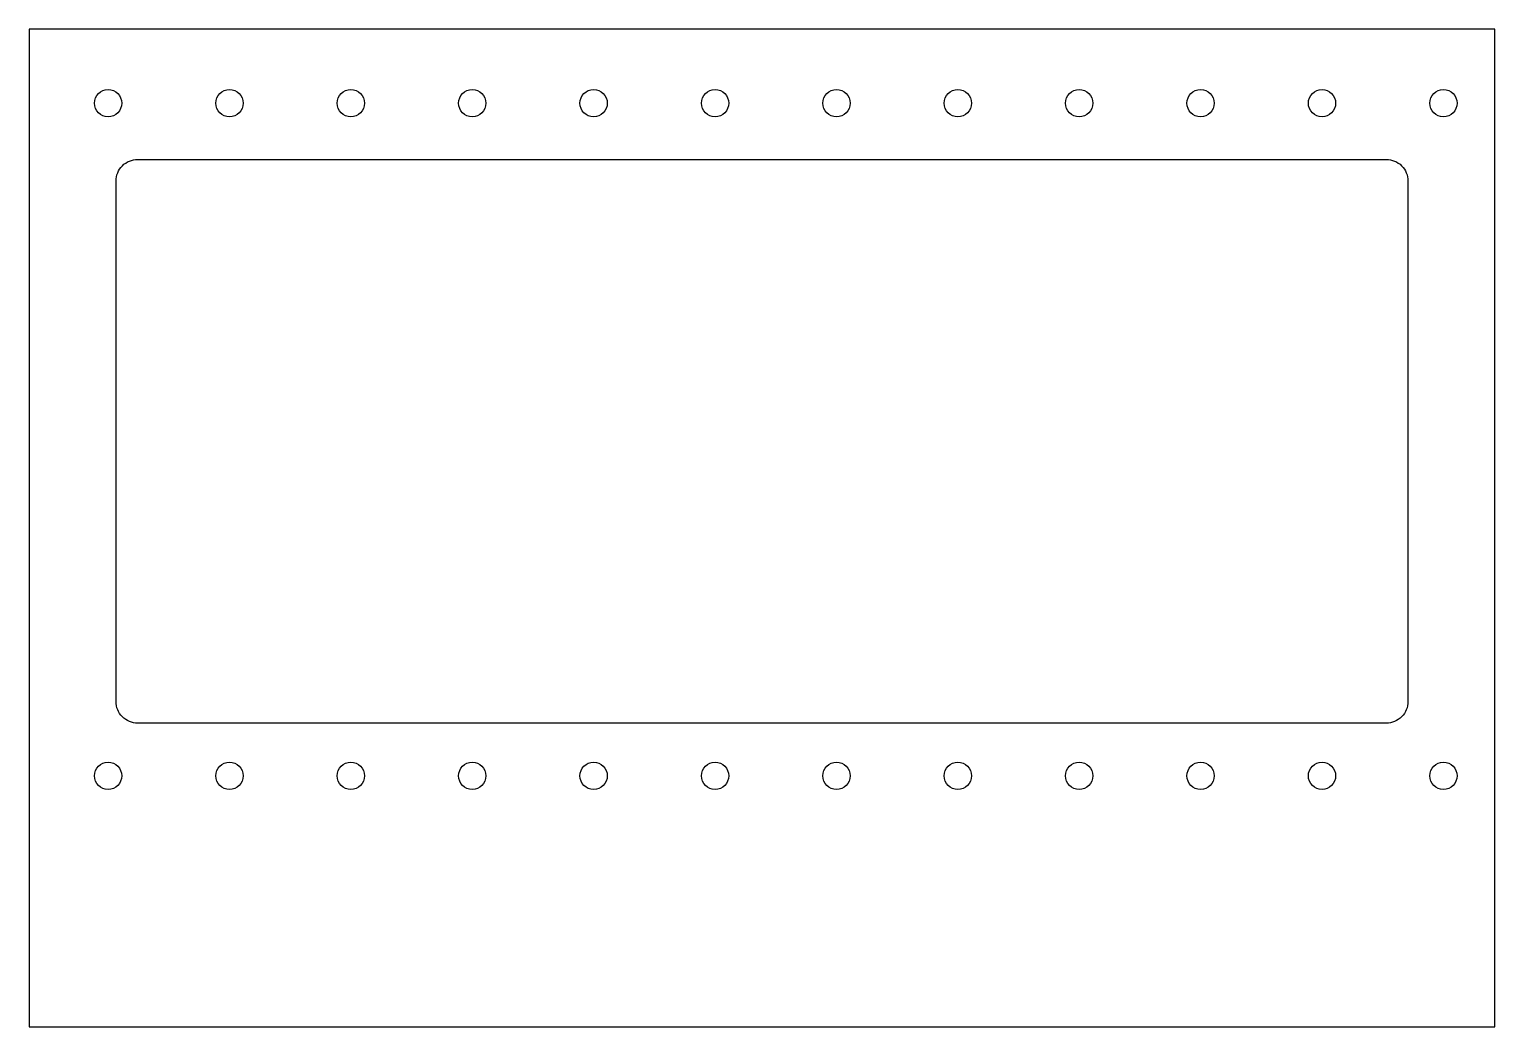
# Model space of a CAD drawing. Header units: inches. Extents: x 0 to 8.45, y 0 to 5.75.
import ezdxf

# ---------------------------------------------------------------- set-up
doc = ezdxf.new("R2010")
doc.units = ezdxf.units.IN
doc.header["$MEASUREMENT"] = 0

msp = doc.modelspace()

# ---------------------------------------------------------------- linework, layer by layer
msp.add_lwpolyline([(8.45, 0), (8.45, 5.75), (0, 5.75), (0, 0)], close=True)
msp.add_lwpolyline([(0.625, 5), (7.825, 5, -0.414214), (7.95, 4.875), (7.95, 1.875, -0.414214), (7.825, 1.75), (0.625, 1.75, -0.414214), (0.5, 1.875), (0.5, 4.875, -0.414214)], format="xyb", close=True)
for centre in [(0.4542, 5.3243), (1.1542, 5.3243), (1.8542, 5.3243), (2.5542, 5.3243), (3.2542, 5.3243), (3.9542, 5.3243), (4.6542, 5.3243), (5.3542, 5.3243), (6.0542, 5.3243), (6.7542, 5.3243), (7.4542, 5.3243), (8.1542, 5.3243), (0.4542, 1.4463), (1.1542, 1.4463), (1.8542, 1.4463), (2.5542, 1.4463), (3.2542, 1.4463), (3.9542, 1.4463), (4.6542, 1.4463), (5.3542, 1.4463), (6.0542, 1.4463), (6.7542, 1.4463), (7.4542, 1.4463), (8.1542, 1.4463)]:
    msp.add_circle(centre, 0.0787)

doc.saveas('drawing.dxf')
